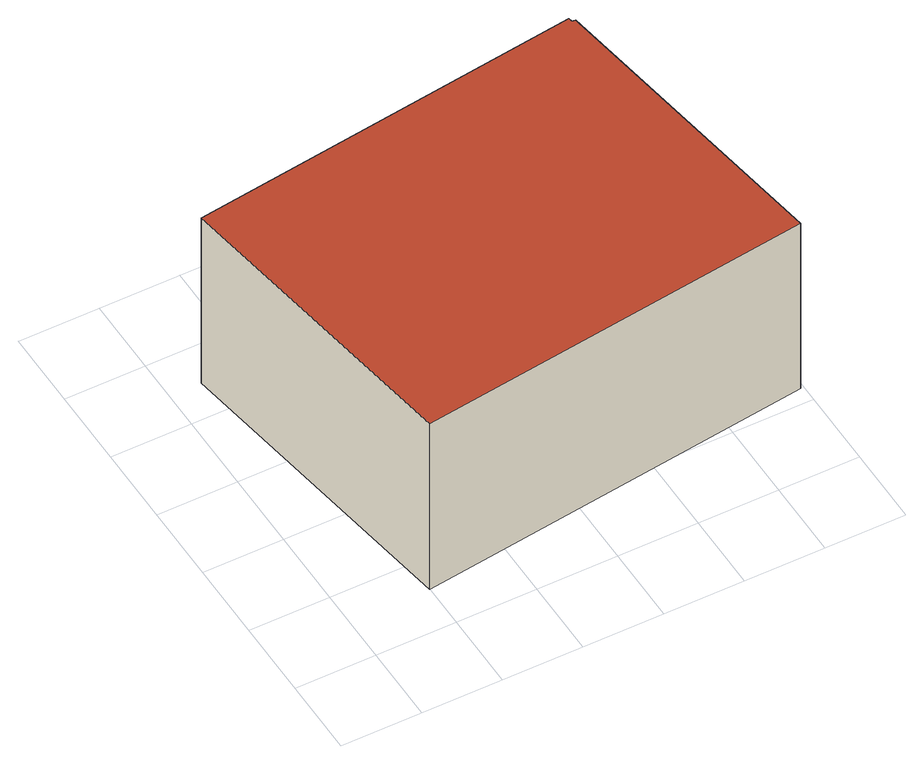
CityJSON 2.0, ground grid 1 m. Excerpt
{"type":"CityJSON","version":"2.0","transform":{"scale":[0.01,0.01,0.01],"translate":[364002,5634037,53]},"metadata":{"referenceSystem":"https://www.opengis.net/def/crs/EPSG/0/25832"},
"CityObjects":{
"building1":{"type":"Building","attributes":{"Geometrietyp2DReferenz":"3000","Gemeindeschluessel":"05315000","function":"31001_2000","roofType":"1000","measuredHeight":2.55,"storeysAboveGround":1},"address":[{"country":"Germany","locality":"Köln","thoroughfareNumber":"52","thoroughfareName":"Urbanusstr."}],"geometry":[{"type":"Solid","lod":"2","boundaries":[[[[0,1,2,3]],[[4,5,1,0]],[[6,7,5,4]],[[8,9,7,6]],[[10,11,9,8]],[[3,2,11,10]],[[8,6,4,0,3,10]],[[1,5,7,9,11,2]]]],"semantics":{"surfaces":[{"type":"WallSurface"},{"type":"RoofSurface"},{"type":"GroundSurface"}],"values":[[0,0,0,0,0,0,1,2]]}}]}
},
"vertices":[
[533,507,289],[533,507,34],[532,512,34],[532,512,289],[537,506,289],[537,506,34],[596,121,289],[596,121,34],[100,57,289],[100,57,34],[40,448,289],[40,448,34]
]}
